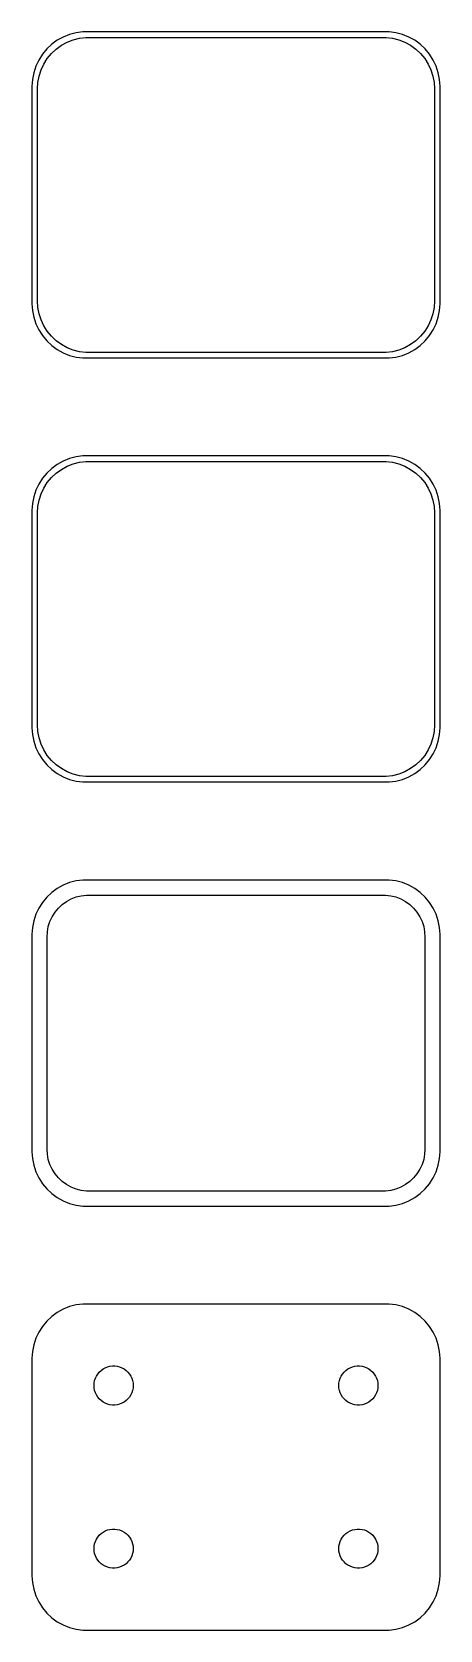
# Model space of a CAD drawing. Header units: metres. Extents: x -19 to 19, y 102 to 249.
import ezdxf

# ---------------------------------------------------------------- set-up
doc = ezdxf.new("R2010")
doc.units = ezdxf.units.M

msp = doc.modelspace()

# ---------------------------------------------------------------- linework, layer by layer
for p, q in [((-15.8789, 248.524), (-16.4291, 248.222)), ((-15.2951, 248.755), (-15.8789, 248.524)), ((-14.6869, 248.911), (-15.2951, 248.755)), ((-14.9678, 248.268), (-14.3901, 248.416)), ((-14.0639, 248.99), (-14.6869, 248.911)), ((-14.3901, 248.416), (-13.7982, 248.491)), ((14.0639, 248.99), (-14.0639, 248.99)), ((-13.7982, 248.491), (13.7982, 248.491)), ((13.7982, 248.491), (14.3901, 248.416)), ((14.6869, 248.911), (14.0639, 248.99)), ((14.3901, 248.416), (14.9678, 248.268)), ((15.2951, 248.755), (14.6869, 248.911)), ((15.8789, 248.524), (15.2951, 248.755)), ((16.4291, 248.222), (15.8789, 248.524)), ((-17.7951, 246.939), (-18.1315, 246.409)), ((-17.3948, 247.423), (-17.7951, 246.939)), ((-16.9371, 247.853), (-17.3948, 247.423)), ((-17.3428, 246.542), (-16.9626, 247.002)), ((-16.9626, 247.002), (-16.5278, 247.41)), ((-16.4291, 248.222), (-16.9371, 247.853)), ((-16.5278, 247.41), (-16.0452, 247.761)), ((-16.0452, 247.761), (-15.5224, 248.048)), ((-15.5224, 248.048), (-14.9678, 248.268)), ((14.9678, 248.268), (15.5224, 248.048)), ((15.5224, 248.048), (16.0452, 247.761)), ((16.0452, 247.761), (16.5278, 247.41)), ((16.9371, 247.853), (16.4291, 248.222)), ((16.5278, 247.41), (16.9626, 247.002)), ((17.3948, 247.423), (16.9371, 247.853)), ((16.9626, 247.002), (17.3428, 246.542)), ((17.7951, 246.939), (17.3948, 247.423)), ((18.1315, 246.409), (17.7951, 246.939)), ((-18.3989, 245.841), (-18.5929, 245.243)), ((-18.1315, 246.409), (-18.3989, 245.841)), ((-18.1008, 244.931), (-17.9164, 245.499)), ((-17.9164, 245.499), (-17.6624, 246.038)), ((-17.6624, 246.038), (-17.3428, 246.542)), ((17.3428, 246.542), (17.6624, 246.038)), ((17.6624, 246.038), (17.9164, 245.499)), ((17.9164, 245.499), (18.1008, 244.931)), ((18.3989, 245.841), (18.1315, 246.409)), ((18.5929, 245.243), (18.3989, 245.841)), ((-18.7106, 244.627), (-18.75, 244)), ((-18.75, 244), (-18.75, 224)), ((-18.5929, 245.243), (-18.7106, 244.627)), ((-18.25, 243.75), (-18.2125, 244.345)), ((-18.2125, 244.345), (-18.1008, 244.931)), ((18.1008, 244.931), (18.2125, 244.345)), ((18.2125, 244.345), (18.25, 243.75)), ((18.7106, 244.627), (18.5929, 245.243)), ((18.75, 244), (18.7106, 244.627)), ((18.75, 224), (18.75, 244)), ((-18.25, 224.25), (-18.25, 243.75)), ((18.25, 243.75), (18.25, 224.25)), ((-18.75, 224), (-18.7106, 223.373)), ((-18.2125, 223.655), (-18.25, 224.25)), ((-18.1008, 223.069), (-18.2125, 223.655)), ((18.2125, 223.655), (18.1008, 223.069)), ((18.25, 224.25), (18.2125, 223.655)), ((18.7106, 223.373), (18.75, 224)), ((-18.7106, 223.373), (-18.5929, 222.757)), ((-18.5929, 222.757), (-18.3989, 222.159)), ((-18.3989, 222.159), (-18.1315, 221.591)), ((-17.9164, 222.501), (-18.1008, 223.069)), ((-17.6624, 221.962), (-17.9164, 222.501)), ((-17.3428, 221.458), (-17.6624, 221.962)), ((17.6624, 221.962), (17.3428, 221.458)), ((17.9164, 222.501), (17.6624, 221.962)), ((18.1008, 223.069), (17.9164, 222.501)), ((18.1315, 221.591), (18.3989, 222.159)), ((18.3989, 222.159), (18.5929, 222.757)), ((18.5929, 222.757), (18.7106, 223.373)), ((-18.1315, 221.591), (-17.7951, 221.061)), ((-17.7951, 221.061), (-17.3948, 220.577)), ((-17.3948, 220.577), (-16.9371, 220.147)), ((-16.9626, 220.998), (-17.3428, 221.458)), ((-16.5278, 220.59), (-16.9626, 220.998)), ((-16.0452, 220.239), (-16.5278, 220.59)), ((16.5278, 220.59), (16.0452, 220.239)), ((16.9626, 220.998), (16.5278, 220.59)), ((16.9371, 220.147), (17.3948, 220.577)), ((17.3428, 221.458), (16.9626, 220.998)), ((17.3948, 220.577), (17.7951, 221.061)), ((17.7951, 221.061), (18.1315, 221.591)), ((-16.9371, 220.147), (-16.4291, 219.778)), ((-16.4291, 219.778), (-15.8789, 219.476)), ((-15.5224, 219.952), (-16.0452, 220.239)), ((-15.8789, 219.476), (-15.2951, 219.245)), ((-14.9678, 219.732), (-15.5224, 219.952)), ((-15.2951, 219.245), (-14.6869, 219.089)), ((-14.3901, 219.584), (-14.9678, 219.732)), ((-14.6869, 219.089), (-14.0639, 219.01)), ((-13.7982, 219.509), (-14.3901, 219.584)), ((-14.0639, 219.01), (14.0639, 219.01)), ((13.7982, 219.509), (-13.7982, 219.509)), ((14.3901, 219.584), (13.7982, 219.509)), ((14.0639, 219.01), (14.6869, 219.089)), ((14.9678, 219.732), (14.3901, 219.584)), ((14.6869, 219.089), (15.2951, 219.245)), ((15.5224, 219.952), (14.9678, 219.732)), ((15.2951, 219.245), (15.8789, 219.476)), ((16.0452, 220.239), (15.5224, 219.952)), ((15.8789, 219.476), (16.4291, 219.778)), ((16.4291, 219.778), (16.9371, 220.147)), ((-16.9371, 208.853), (-17.3948, 208.423)), ((-16.4291, 209.222), (-16.9371, 208.853)), ((-16.5278, 208.41), (-16.0452, 208.761)), ((-15.8789, 209.524), (-16.4291, 209.222)), ((-16.0452, 208.761), (-15.5224, 209.048)), ((-15.2951, 209.755), (-15.8789, 209.524)), ((-15.5224, 209.048), (-14.9678, 209.268)), ((-14.6869, 209.911), (-15.2951, 209.755)), ((-14.9678, 209.268), (-14.3901, 209.416)), ((-14.0639, 209.99), (-14.6869, 209.911)), ((-14.3901, 209.416), (-13.7982, 209.491)), ((14.0639, 209.99), (-14.0639, 209.99)), ((-13.7982, 209.491), (13.7982, 209.491)), ((13.7982, 209.491), (14.3901, 209.416)), ((14.6869, 209.911), (14.0639, 209.99)), ((14.3901, 209.416), (14.9678, 209.268)), ((15.2951, 209.755), (14.6869, 209.911)), ((14.9678, 209.268), (15.5224, 209.048)), ((15.8789, 209.524), (15.2951, 209.755)), ((15.5224, 209.048), (16.0452, 208.761)), ((16.4291, 209.222), (15.8789, 209.524)), ((16.0452, 208.761), (16.5278, 208.41)), ((16.9371, 208.853), (16.4291, 209.222)), ((17.3948, 208.423), (16.9371, 208.853)), ((-18.1315, 207.409), (-18.3989, 206.841)), ((-17.7951, 207.939), (-18.1315, 207.409)), ((-17.3948, 208.423), (-17.7951, 207.939)), ((-17.6624, 207.038), (-17.3428, 207.542)), ((-17.3428, 207.542), (-16.9626, 208.002)), ((-16.9626, 208.002), (-16.5278, 208.41)), ((16.5278, 208.41), (16.9626, 208.002)), ((16.9626, 208.002), (17.3428, 207.542)), ((17.3428, 207.542), (17.6624, 207.038)), ((17.7951, 207.939), (17.3948, 208.423)), ((18.1315, 207.409), (17.7951, 207.939)), ((18.3989, 206.841), (18.1315, 207.409)), ((-18.5929, 206.243), (-18.7106, 205.627)), ((-18.3989, 206.841), (-18.5929, 206.243)), ((-18.2125, 205.345), (-18.1008, 205.931)), ((-18.1008, 205.931), (-17.9164, 206.499)), ((-17.9164, 206.499), (-17.6624, 207.038)), ((17.6624, 207.038), (17.9164, 206.499)), ((17.9164, 206.499), (18.1008, 205.931)), ((18.1008, 205.931), (18.2125, 205.345)), ((18.5929, 206.243), (18.3989, 206.841)), ((18.7106, 205.627), (18.5929, 206.243)), ((-18.7106, 205.627), (-18.75, 205)), ((-18.75, 205), (-18.75, 185)), ((-18.25, 204.75), (-18.2125, 205.345)), ((-18.25, 185.25), (-18.25, 204.75)), ((18.2125, 205.345), (18.25, 204.75)), ((18.25, 204.75), (18.25, 185.25)), ((18.75, 205), (18.7106, 205.627)), ((18.75, 185), (18.75, 205)), ((-18.2125, 184.655), (-18.25, 185.25)), ((18.25, 185.25), (18.2125, 184.655)), ((-18.75, 185), (-18.7106, 184.373)), ((-18.7106, 184.373), (-18.5929, 183.757)), ((-18.5929, 183.757), (-18.3989, 183.159)), ((-18.1008, 184.069), (-18.2125, 184.655)), ((-17.9164, 183.501), (-18.1008, 184.069)), ((18.1008, 184.069), (17.9164, 183.501)), ((18.2125, 184.655), (18.1008, 184.069)), ((18.3989, 183.159), (18.5929, 183.757)), ((18.5929, 183.757), (18.7106, 184.373)), ((18.7106, 184.373), (18.75, 185)), ((-18.3989, 183.159), (-18.1315, 182.591)), ((-18.1315, 182.591), (-17.7951, 182.061)), ((-17.6624, 182.962), (-17.9164, 183.501)), ((-17.3428, 182.458), (-17.6624, 182.962)), ((-16.9626, 181.998), (-17.3428, 182.458)), ((17.3428, 182.458), (16.9626, 181.998)), ((17.6624, 182.962), (17.3428, 182.458)), ((17.9164, 183.501), (17.6624, 182.962)), ((17.7951, 182.061), (18.1315, 182.591)), ((18.1315, 182.591), (18.3989, 183.159)), ((-17.7951, 182.061), (-17.3948, 181.577)), ((-17.3948, 181.577), (-16.9371, 181.147)), ((-16.5278, 181.59), (-16.9626, 181.998)), ((-16.9371, 181.147), (-16.4291, 180.778)), ((-16.0452, 181.239), (-16.5278, 181.59)), ((-15.5224, 180.952), (-16.0452, 181.239)), ((-14.9678, 180.732), (-15.5224, 180.952)), ((15.5224, 180.952), (14.9678, 180.732)), ((16.0452, 181.239), (15.5224, 180.952)), ((16.5278, 181.59), (16.0452, 181.239)), ((16.4291, 180.778), (16.9371, 181.147)), ((16.9626, 181.998), (16.5278, 181.59)), ((16.9371, 181.147), (17.3948, 181.577)), ((17.3948, 181.577), (17.7951, 182.061)), ((-16.4291, 180.778), (-15.8789, 180.476)), ((-15.8789, 180.476), (-15.2951, 180.245)), ((-15.2951, 180.245), (-14.6869, 180.089)), ((-14.3901, 180.584), (-14.9678, 180.732)), ((-14.6869, 180.089), (-14.0639, 180.01)), ((-13.7982, 180.509), (-14.3901, 180.584)), ((-14.0639, 180.01), (14.0639, 180.01)), ((13.7982, 180.509), (-13.7982, 180.509)), ((14.3901, 180.584), (13.7982, 180.509)), ((14.0639, 180.01), (14.6869, 180.089)), ((14.9678, 180.732), (14.3901, 180.584)), ((14.6869, 180.089), (15.2951, 180.245)), ((15.2951, 180.245), (15.8789, 180.476)), ((15.8789, 180.476), (16.4291, 180.778)), ((-15.8789, 170.524), (-16.4291, 170.222)), ((-15.2951, 170.755), (-15.8789, 170.524)), ((-14.6869, 170.911), (-15.2951, 170.755)), ((-14.0639, 170.99), (-14.6869, 170.911)), ((14.0639, 170.99), (-14.0639, 170.99)), ((14.6869, 170.911), (14.0639, 170.99)), ((15.2951, 170.755), (14.6869, 170.911)), ((15.8789, 170.524), (15.2951, 170.755)), ((16.4291, 170.222), (15.8789, 170.524)), ((-17.3948, 169.423), (-17.7951, 168.939)), ((-16.9371, 169.853), (-17.3948, 169.423)), ((-16.4291, 170.222), (-16.9371, 169.853)), ((-15.5734, 169.017), (-15.1475, 169.251)), ((-15.1475, 169.251), (-14.6957, 169.43)), ((-14.6957, 169.43), (-14.2251, 169.551)), ((-14.2251, 169.551), (-13.743, 169.612)), ((-13.743, 169.612), (13.743, 169.612)), ((13.743, 169.612), (14.2251, 169.551)), ((14.2251, 169.551), (14.6957, 169.43)), ((14.6957, 169.43), (15.1475, 169.251)), ((15.1475, 169.251), (15.5734, 169.017)), ((16.9371, 169.853), (16.4291, 170.222)), ((17.3948, 169.423), (16.9371, 169.853)), ((17.7951, 168.939), (17.3948, 169.423)), ((-18.3989, 167.841), (-18.5929, 167.243)), ((-18.1315, 168.409), (-18.3989, 167.841)), ((-17.7951, 168.939), (-18.1315, 168.409)), ((-17.0977, 167.174), (-16.8908, 167.614)), ((-16.8908, 167.614), (-16.6305, 168.024)), ((-16.6305, 168.024), (-16.3207, 168.399)), ((-16.3207, 168.399), (-15.9665, 168.731)), ((-15.9665, 168.731), (-15.5734, 169.017)), ((15.5734, 169.017), (15.9665, 168.731)), ((15.9665, 168.731), (16.3207, 168.399)), ((16.3207, 168.399), (16.6305, 168.024)), ((16.6305, 168.024), (16.8908, 167.614)), ((16.8908, 167.614), (17.0977, 167.174)), ((18.1315, 168.409), (17.7951, 168.939)), ((18.3989, 167.841), (18.1315, 168.409)), ((18.5929, 167.243), (18.3989, 167.841)), ((-18.7106, 166.627), (-18.75, 166)), ((-18.5929, 167.243), (-18.7106, 166.627)), ((-17.3695, 165.75), (-17.339, 166.235)), ((-17.339, 166.235), (-17.2479, 166.712)), ((-17.2479, 166.712), (-17.0977, 167.174)), ((17.0977, 167.174), (17.2479, 166.712)), ((17.2479, 166.712), (17.339, 166.235)), ((17.339, 166.235), (17.3695, 165.75)), ((18.7106, 166.627), (18.5929, 167.243)), ((18.75, 166), (18.7106, 166.627)), ((-18.75, 166), (-18.75, 146)), ((-17.3695, 146.25), (-17.3695, 165.75)), ((17.3695, 165.75), (17.3695, 146.25)), ((18.75, 146), (18.75, 166)), ((-18.75, 146), (-18.7106, 145.373)), ((-17.339, 145.765), (-17.3695, 146.25)), ((-17.2479, 145.288), (-17.339, 145.765)), ((17.339, 145.765), (17.2479, 145.288)), ((17.3695, 146.25), (17.339, 145.765)), ((18.7106, 145.373), (18.75, 146)), ((-18.7106, 145.373), (-18.5929, 144.757)), ((-18.5929, 144.757), (-18.3989, 144.159)), ((-18.3989, 144.159), (-18.1315, 143.591)), ((-17.0977, 144.826), (-17.2479, 145.288)), ((-16.8908, 144.386), (-17.0977, 144.826)), ((-16.6305, 143.976), (-16.8908, 144.386)), ((16.8908, 144.386), (16.6305, 143.976)), ((17.0977, 144.826), (16.8908, 144.386)), ((17.2479, 145.288), (17.0977, 144.826)), ((18.1315, 143.591), (18.3989, 144.159)), ((18.3989, 144.159), (18.5929, 144.757)), ((18.5929, 144.757), (18.7106, 145.373)), ((-18.1315, 143.591), (-17.7951, 143.061)), ((-17.7951, 143.061), (-17.3948, 142.577)), ((-17.3948, 142.577), (-16.9371, 142.147)), ((-16.3207, 143.601), (-16.6305, 143.976)), ((-15.9665, 143.269), (-16.3207, 143.601)), ((-15.5734, 142.983), (-15.9665, 143.269)), ((-15.1475, 142.749), (-15.5734, 142.983)), ((-14.6957, 142.57), (-15.1475, 142.749)), ((15.1475, 142.749), (14.6957, 142.57)), ((15.5734, 142.983), (15.1475, 142.749)), ((15.9665, 143.269), (15.5734, 142.983)), ((16.3207, 143.601), (15.9665, 143.269)), ((16.6305, 143.976), (16.3207, 143.601)), ((16.9371, 142.147), (17.3948, 142.577)), ((17.3948, 142.577), (17.7951, 143.061)), ((17.7951, 143.061), (18.1315, 143.591)), ((-16.9371, 142.147), (-16.4291, 141.778)), ((-16.4291, 141.778), (-15.8789, 141.476)), ((-15.8789, 141.476), (-15.2951, 141.245)), ((-15.2951, 141.245), (-14.6869, 141.089)), ((-14.2251, 142.449), (-14.6957, 142.57)), ((-13.743, 142.388), (-14.2251, 142.449)), ((13.743, 142.388), (-13.743, 142.388)), ((14.2251, 142.449), (13.743, 142.388)), ((14.6957, 142.57), (14.2251, 142.449)), ((14.6869, 141.089), (15.2951, 141.245)), ((15.2951, 141.245), (15.8789, 141.476)), ((15.8789, 141.476), (16.4291, 141.778)), ((16.4291, 141.778), (16.9371, 142.147)), ((-14.6869, 141.089), (-14.0639, 141.01)), ((-14.0639, 141.01), (14.0639, 141.01)), ((14.0639, 141.01), (14.6869, 141.089)), ((-16.9371, 130.853), (-17.3948, 130.423)), ((-16.4291, 131.222), (-16.9371, 130.853)), ((-15.8789, 131.524), (-16.4291, 131.222)), ((-15.2951, 131.755), (-15.8789, 131.524)), ((-14.6869, 131.911), (-15.2951, 131.755)), ((-14.0639, 131.99), (-14.6869, 131.911)), ((14.0639, 131.99), (-14.0639, 131.99)), ((14.6869, 131.911), (14.0639, 131.99)), ((15.2951, 131.755), (14.6869, 131.911)), ((15.8789, 131.524), (15.2951, 131.755)), ((16.4291, 131.222), (15.8789, 131.524)), ((16.9371, 130.853), (16.4291, 131.222)), ((17.3948, 130.423), (16.9371, 130.853)), ((-18.1315, 129.409), (-18.3989, 128.841)), ((-17.7951, 129.939), (-18.1315, 129.409)), ((-17.3948, 130.423), (-17.7951, 129.939)), ((17.7951, 129.939), (17.3948, 130.423)), ((18.1315, 129.409), (17.7951, 129.939)), ((18.3989, 128.841), (18.1315, 129.409)), ((-18.5929, 128.243), (-18.7106, 127.627)), ((-18.3989, 128.841), (-18.5929, 128.243)), ((18.5929, 128.243), (18.3989, 128.841)), ((18.7106, 127.627), (18.5929, 128.243)), ((-18.7106, 127.627), (-18.75, 127)), ((-18.75, 127), (-18.75, 107)), ((18.75, 127), (18.7106, 127.627)), ((18.75, 107), (18.75, 127)), ((-13.0358, 124.726), (-12.9934, 124.948)), ((-12.9934, 124.948), (-12.9236, 125.163)), ((-12.9236, 125.163), (-12.8273, 125.367)), ((-12.8273, 125.367), (-12.7062, 125.558)), ((-12.7062, 125.558), (-12.5621, 125.732)), ((-12.5621, 125.732), (-12.3974, 125.887)), ((-12.3974, 125.887), (-12.2145, 126.02)), ((-12.2145, 126.02), (-12.0164, 126.129)), ((-12.0164, 126.129), (-11.8062, 126.212)), ((-11.8062, 126.212), (-11.5873, 126.268)), ((-11.5873, 126.268), (-11.363, 126.296)), ((-11.363, 126.296), (-11.137, 126.296)), ((-11.137, 126.296), (-10.9127, 126.268)), ((-10.9127, 126.268), (-10.6938, 126.212)), ((-10.6938, 126.212), (-10.4836, 126.129)), ((-10.4836, 126.129), (-10.2855, 126.02)), ((-10.2855, 126.02), (-10.1026, 125.887)), ((-10.1026, 125.887), (-9.93785, 125.732)), ((-9.93785, 125.732), (-9.79376, 125.558)), ((-9.79376, 125.558), (-9.67264, 125.367)), ((-9.67264, 125.367), (-9.5764, 125.163)), ((-9.5764, 125.163), (-9.50655, 124.948)), ((-9.50655, 124.948), (-9.46419, 124.726)), ((9.46419, 124.726), (9.50655, 124.948)), ((9.50655, 124.948), (9.5764, 125.163)), ((9.5764, 125.163), (9.67264, 125.367)), ((9.67264, 125.367), (9.79376, 125.558)), ((9.79376, 125.558), (9.93785, 125.732)), ((9.93785, 125.732), (10.1026, 125.887)), ((10.1026, 125.887), (10.2855, 126.02)), ((10.2855, 126.02), (10.4836, 126.129)), ((10.4836, 126.129), (10.6938, 126.212)), ((10.6938, 126.212), (10.9127, 126.268)), ((10.9127, 126.268), (11.137, 126.296)), ((11.137, 126.296), (11.363, 126.296)), ((11.363, 126.296), (11.5873, 126.268)), ((11.5873, 126.268), (11.8062, 126.212)), ((11.8062, 126.212), (12.0164, 126.129)), ((12.0164, 126.129), (12.2145, 126.02)), ((12.2145, 126.02), (12.3974, 125.887)), ((12.3974, 125.887), (12.5621, 125.732)), ((12.5621, 125.732), (12.7062, 125.558)), ((12.7062, 125.558), (12.8273, 125.367)), ((12.8273, 125.367), (12.9236, 125.163)), ((12.9236, 125.163), (12.9934, 124.948)), ((12.9934, 124.948), (13.0358, 124.726)), ((-13.05, 124.5), (-13.0358, 124.726)), ((-13.0358, 124.274), (-13.05, 124.5)), ((-12.9934, 124.052), (-13.0358, 124.274)), ((-12.9236, 123.837), (-12.9934, 124.052)), ((-12.8273, 123.633), (-12.9236, 123.837)), ((-12.7062, 123.442), (-12.8273, 123.633)), ((-9.67264, 123.633), (-9.79376, 123.442)), ((-9.5764, 123.837), (-9.67264, 123.633)), ((-9.50655, 124.052), (-9.5764, 123.837)), ((-9.46419, 124.274), (-9.50655, 124.052)), ((-9.46419, 124.726), (-9.45, 124.5)), ((-9.45, 124.5), (-9.46419, 124.274)), ((9.45, 124.5), (9.46419, 124.726)), ((9.46419, 124.274), (9.45, 124.5)), ((9.50655, 124.052), (9.46419, 124.274)), ((9.5764, 123.837), (9.50655, 124.052)), ((9.67264, 123.633), (9.5764, 123.837)), ((9.79376, 123.442), (9.67264, 123.633)), ((12.8273, 123.633), (12.7062, 123.442)), ((12.9236, 123.837), (12.8273, 123.633)), ((12.9934, 124.052), (12.9236, 123.837)), ((13.0358, 124.274), (12.9934, 124.052)), ((13.0358, 124.726), (13.05, 124.5)), ((13.05, 124.5), (13.0358, 124.274)), ((-12.5621, 123.268), (-12.7062, 123.442)), ((-12.3974, 123.113), (-12.5621, 123.268)), ((-12.2145, 122.98), (-12.3974, 123.113)), ((-12.0164, 122.871), (-12.2145, 122.98)), ((-11.8062, 122.788), (-12.0164, 122.871)), ((-11.5873, 122.732), (-11.8062, 122.788)), ((-11.363, 122.704), (-11.5873, 122.732)), ((-11.137, 122.704), (-11.363, 122.704)), ((-10.9127, 122.732), (-11.137, 122.704)), ((-10.6938, 122.788), (-10.9127, 122.732)), ((-10.4836, 122.871), (-10.6938, 122.788)), ((-10.2855, 122.98), (-10.4836, 122.871)), ((-10.1026, 123.113), (-10.2855, 122.98)), ((-9.93785, 123.268), (-10.1026, 123.113)), ((-9.79376, 123.442), (-9.93785, 123.268)), ((9.93785, 123.268), (9.79376, 123.442)), ((10.1026, 123.113), (9.93785, 123.268)), ((10.2855, 122.98), (10.1026, 123.113)), ((10.4836, 122.871), (10.2855, 122.98)), ((10.6938, 122.788), (10.4836, 122.871)), ((10.9127, 122.732), (10.6938, 122.788)), ((11.137, 122.704), (10.9127, 122.732)), ((11.363, 122.704), (11.137, 122.704)), ((11.5873, 122.732), (11.363, 122.704)), ((11.8062, 122.788), (11.5873, 122.732)), ((12.0164, 122.871), (11.8062, 122.788)), ((12.2145, 122.98), (12.0164, 122.871)), ((12.3974, 123.113), (12.2145, 122.98)), ((12.5621, 123.268), (12.3974, 123.113)), ((12.7062, 123.442), (12.5621, 123.268)), ((-12.9236, 110.163), (-12.8273, 110.367)), ((-12.8273, 110.367), (-12.7062, 110.558)), ((-12.7062, 110.558), (-12.5621, 110.732)), ((-12.5621, 110.732), (-12.3974, 110.887)), ((-12.3974, 110.887), (-12.2145, 111.02)), ((-12.2145, 111.02), (-12.0164, 111.129)), ((-12.0164, 111.129), (-11.8062, 111.212)), ((-11.8062, 111.212), (-11.5873, 111.268)), ((-11.5873, 111.268), (-11.363, 111.296)), ((-11.363, 111.296), (-11.137, 111.296)), ((-11.137, 111.296), (-10.9127, 111.268)), ((-10.9127, 111.268), (-10.6938, 111.212)), ((-10.6938, 111.212), (-10.4836, 111.129)), ((-10.4836, 111.129), (-10.2855, 111.02)), ((-10.2855, 111.02), (-10.1026, 110.887)), ((-10.1026, 110.887), (-9.93785, 110.732)), ((-9.93785, 110.732), (-9.79376, 110.558)), ((-9.79376, 110.558), (-9.67264, 110.367)), ((-9.67264, 110.367), (-9.5764, 110.163)), ((9.5764, 110.163), (9.67264, 110.367)), ((9.67264, 110.367), (9.79376, 110.558)), ((9.79376, 110.558), (9.93785, 110.732)), ((9.93785, 110.732), (10.1026, 110.887)), ((10.1026, 110.887), (10.2855, 111.02)), ((10.2855, 111.02), (10.4836, 111.129)), ((10.4836, 111.129), (10.6938, 111.212)), ((10.6938, 111.212), (10.9127, 111.268)), ((10.9127, 111.268), (11.137, 111.296)), ((11.137, 111.296), (11.363, 111.296)), ((11.363, 111.296), (11.5873, 111.268)), ((11.5873, 111.268), (11.8062, 111.212)), ((11.8062, 111.212), (12.0164, 111.129)), ((12.0164, 111.129), (12.2145, 111.02)), ((12.2145, 111.02), (12.3974, 110.887)), ((12.3974, 110.887), (12.5621, 110.732)), ((12.5621, 110.732), (12.7062, 110.558)), ((12.7062, 110.558), (12.8273, 110.367)), ((12.8273, 110.367), (12.9236, 110.163)), ((-13.05, 109.5), (-13.0358, 109.726)), ((-13.0358, 109.274), (-13.05, 109.5)), ((-13.0358, 109.726), (-12.9934, 109.948)), ((-12.9934, 109.052), (-13.0358, 109.274)), ((-12.9934, 109.948), (-12.9236, 110.163)), ((-12.9236, 108.837), (-12.9934, 109.052)), ((-12.8273, 108.633), (-12.9236, 108.837)), ((-9.5764, 108.837), (-9.67264, 108.633)), ((-9.5764, 110.163), (-9.50655, 109.948)), ((-9.50655, 109.052), (-9.5764, 108.837)), ((-9.50655, 109.948), (-9.46419, 109.726)), ((-9.46419, 109.274), (-9.50655, 109.052)), ((-9.46419, 109.726), (-9.45, 109.5)), ((-9.45, 109.5), (-9.46419, 109.274)), ((9.45, 109.5), (9.46419, 109.726)), ((9.46419, 109.274), (9.45, 109.5)), ((9.46419, 109.726), (9.50655, 109.948)), ((9.50655, 109.052), (9.46419, 109.274)), ((9.50655, 109.948), (9.5764, 110.163)), ((9.5764, 108.837), (9.50655, 109.052)), ((9.67264, 108.633), (9.5764, 108.837)), ((12.9236, 108.837), (12.8273, 108.633)), ((12.9236, 110.163), (12.9934, 109.948)), ((12.9934, 109.052), (12.9236, 108.837)), ((12.9934, 109.948), (13.0358, 109.726)), ((13.0358, 109.274), (12.9934, 109.052)), ((13.0358, 109.726), (13.05, 109.5)), ((13.05, 109.5), (13.0358, 109.274)), ((-12.7062, 108.442), (-12.8273, 108.633)), ((-12.5621, 108.268), (-12.7062, 108.442)), ((-12.3974, 108.113), (-12.5621, 108.268)), ((-12.2145, 107.98), (-12.3974, 108.113)), ((-12.0164, 107.871), (-12.2145, 107.98)), ((-11.8062, 107.788), (-12.0164, 107.871)), ((-11.5873, 107.732), (-11.8062, 107.788)), ((-11.363, 107.704), (-11.5873, 107.732)), ((-11.137, 107.704), (-11.363, 107.704)), ((-10.9127, 107.732), (-11.137, 107.704)), ((-10.6938, 107.788), (-10.9127, 107.732)), ((-10.4836, 107.871), (-10.6938, 107.788)), ((-10.2855, 107.98), (-10.4836, 107.871)), ((-10.1026, 108.113), (-10.2855, 107.98)), ((-9.93785, 108.268), (-10.1026, 108.113)), ((-9.79376, 108.442), (-9.93785, 108.268)), ((-9.67264, 108.633), (-9.79376, 108.442)), ((9.79376, 108.442), (9.67264, 108.633)), ((9.93785, 108.268), (9.79376, 108.442)), ((10.1026, 108.113), (9.93785, 108.268)), ((10.2855, 107.98), (10.1026, 108.113)), ((10.4836, 107.871), (10.2855, 107.98)), ((10.6938, 107.788), (10.4836, 107.871)), ((10.9127, 107.732), (10.6938, 107.788)), ((11.137, 107.704), (10.9127, 107.732)), ((11.363, 107.704), (11.137, 107.704)), ((11.5873, 107.732), (11.363, 107.704)), ((11.8062, 107.788), (11.5873, 107.732)), ((12.0164, 107.871), (11.8062, 107.788)), ((12.2145, 107.98), (12.0164, 107.871)), ((12.3974, 108.113), (12.2145, 107.98)), ((12.5621, 108.268), (12.3974, 108.113)), ((12.7062, 108.442), (12.5621, 108.268)), ((12.8273, 108.633), (12.7062, 108.442)), ((-18.75, 107), (-18.7106, 106.373)), ((-18.7106, 106.373), (-18.5929, 105.757)), ((18.5929, 105.757), (18.7106, 106.373)), ((18.7106, 106.373), (18.75, 107)), ((-18.5929, 105.757), (-18.3989, 105.159)), ((-18.3989, 105.159), (-18.1315, 104.591)), ((-18.1315, 104.591), (-17.7951, 104.061)), ((17.7951, 104.061), (18.1315, 104.591)), ((18.1315, 104.591), (18.3989, 105.159)), ((18.3989, 105.159), (18.5929, 105.757)), ((-17.7951, 104.061), (-17.3948, 103.577)), ((-17.3948, 103.577), (-16.9371, 103.147)), ((-16.9371, 103.147), (-16.4291, 102.778)), ((16.4291, 102.778), (16.9371, 103.147)), ((16.9371, 103.147), (17.3948, 103.577)), ((17.3948, 103.577), (17.7951, 104.061)), ((-16.4291, 102.778), (-15.8789, 102.476)), ((-15.8789, 102.476), (-15.2951, 102.245)), ((-15.2951, 102.245), (-14.6869, 102.089)), ((-14.6869, 102.089), (-14.0639, 102.01)), ((-14.0639, 102.01), (14.0639, 102.01)), ((14.0639, 102.01), (14.6869, 102.089)), ((14.6869, 102.089), (15.2951, 102.245)), ((15.2951, 102.245), (15.8789, 102.476)), ((15.8789, 102.476), (16.4291, 102.778))]:
    msp.add_line(p, q)

doc.saveas('drawing.dxf')
